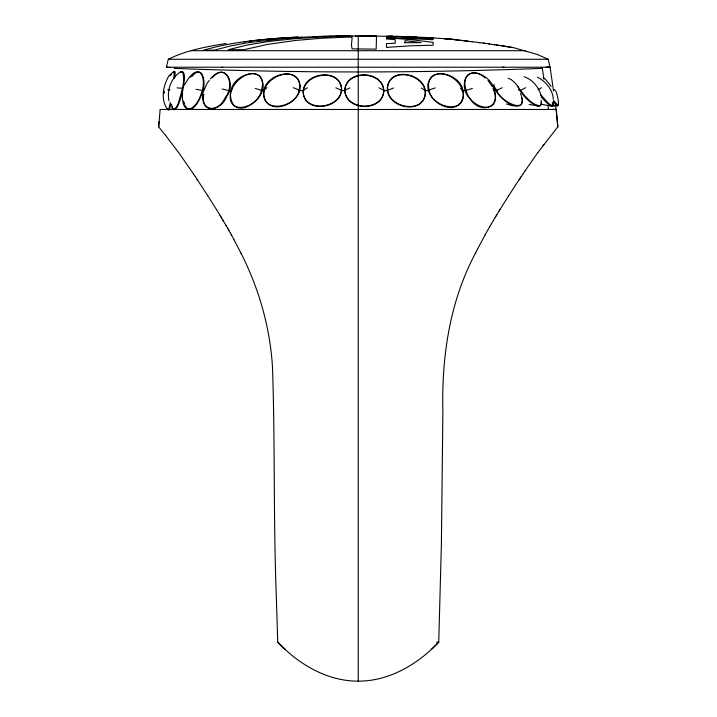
<?xml version="1.0" encoding="UTF-8"?>
<svg xmlns="http://www.w3.org/2000/svg" width="717" height="717" viewBox="0 0 717 717"><rect width="100%" height="100%" fill="white"/><g stroke="black" fill="none" stroke-linecap="round" stroke-linejoin="round"><path stroke-width="1.08" d="M182.566 92.636C180.818 117.068 196.037 110.911 201.038 94.16C207.984 76.692 198.358 58.946 184.493 85.009M553.255 100.129L557.109 104.404C560.156 110.57 557.584 88.621 553.614 89.482M386.508 36.934L386.535 36.235L389.008 36.182M344.823 90.297C345.8 69.379 382.215 69.854 383.828 90.297C383.165 111.52 346.06 111.054 344.823 90.297L349.923 87.832M210.341 78.906C225.855 60.353 235.83 84.427 225.317 97.467C216.382 116.279 197.121 109.172 204.04 88.962M278.77 643.257C299.518 664.749 327.66 681.24 358.24 681.15C389.34 681.24 417.841 664.202 438.741 642.208L441.403 543.746L442.873 412.114C441.52 357.487 449.478 301.758 475.559 253.02M438.741 642.208L436.501 642.208M303.21 90.297C302.018 112.524 339.132 109.853 341.4 90.297C342.394 68.375 305.917 71.073 303.21 90.297L307.405 87.832M168.952 100.792C166.765 89.831 171.211 77.579 180.917 71.61L182.405 71.808C185.264 79.282 182.548 88.119 180.523 95.648C179.053 99.546 177.682 110.454 172.205 108.876L171.551 104.35M165.412 135.172L158.654 126.837L160.133 109.468M158.672 126.855L159.084 121.666M203.78 94.285C200.258 115.338 221.822 110.794 226.886 96.105C235.893 84.543 225.963 61.931 212.214 77.902M376.497 36.182L376.183 49.132L352.065 48.864L351.429 44.911L352.146 37.867L350.998 37.176L346.768 37.15L322.13 38.198L295.565 40.448L267.405 44.409L244.21 49.67L228.23 49.742L246.415 45.18L269.171 41.416L294.992 38.664L323.277 36.899M164.229 93.309L164.516 91.355M522.084 100.658C522.352 109.441 511.311 105.39 506.552 103.992M264.071 89.939C259.402 114.675 296.408 108.24 299.231 89.957C304.008 65.453 267.351 72.014 264.071 89.939L267.047 87.68M422.698 37.687L424.697 37.517M231.053 90.414C224.278 117.131 258.245 108.572 261.445 90.342C269.045 64.431 234.1 72.292 231.053 90.414L232.622 88.46M169.14 110.024L170.969 104.073M166.407 67.21L168.289 59.269C186.303 50.271 206.415 46.686 226.124 43.477M174.625 78.099L175.199 72.838L174.939 71.655L174.303 72.112M415.448 37.651L415.69 37.141L412.069 36.988M170.341 102.486L168.719 109.584L168.101 110.051C160.16 100.371 163.037 85.637 168.943 75.787C169.579 75.894 175.091 68.832 174.052 72.668L173.953 78.001M203.987 90.414L206.98 83.414L209.265 80.376M475.55 253.029L477.423 249.31M477.414 249.319L485.104 234.862M173.532 72.551L173.783 71.476M485.104 234.871L487.551 230.498M487.551 230.507L489.523 227.056M489.523 227.065L490.509 225.344M490.509 225.353L495.205 217.394M495.205 217.403L495.949 216.158M495.949 216.167L496.702 214.921M496.693 214.939L498.933 211.264M498.924 211.273L499.919 209.66M499.91 209.669L508.667 195.768M508.658 195.777L515.406 185.371M515.398 185.389L518.875 180.11M520.004 178.408L518.866 180.119M521.125 176.723L519.995 178.416M522.774 174.258L521.116 176.732M522.765 174.267L524.925 171.058M524.916 171.067L537.804 152.613M180.917 71.61L180.2 72.489M537.804 152.622L557.817 126.837L555.496 104.055M542.948 145.659L543.755 144.592M554.626 105.802L553.954 106.304L553.354 105.802M192.147 76.28C202.723 63.365 206.146 82.948 202.866 90.709C201.468 96.84 191.618 118.314 184.825 105.318M194.244 73.17L190.408 77.275M431.58 649.217L437.702 643.257M169.768 75.796L171.372 74.362M180.684 72.596L182.243 71.673L183.624 72.417L184.448 75.769C184.206 86.667 181.795 97.548 177.063 107.371L174.921 109.683L173.72 109.701L172.797 108.482M538.01 89.768L541.398 87.698M519.377 88.917L520.605 90.288L525.597 87.716M493.78 84.373L494.766 87.465L496.675 90.288L502.241 87.743M541.676 104.332L552.18 106.313L553.031 105.498L552.251 102.683M387.736 90.279C385.603 66.842 422.447 71.368 425.235 90.396C427.449 114.075 390.084 109.638 387.736 90.279L393.499 87.985M429.062 89.957C423.666 64.772 459.991 72.166 462.94 90.351C468.147 115.742 431.544 108.482 429.062 89.957L435.201 87.904M466.184 90.342C469.778 108.921 502.124 116.692 494.291 89.733C490.213 71.494 457.894 63.553 466.184 90.342L472.36 88.433M558.176 105.56L557.584 105.058M529.173 104.44L539.408 106.143L541.478 104.485L541.12 100.183M174.59 68.375L174.168 68.357C296.82 73.152 419.696 73.143 542.348 68.348L543.952 79.184M243.905 41.837L246.54 41.478M554.859 105.578L553.748 105.489M249.193 41.129L253.164 40.645M254.49 40.493L259.787 39.919M261.113 39.776L265.093 39.39M265.864 39.318L267.405 39.175M268.176 39.103C246.254 41.147 224.197 43.862 203.117 50.459L214.858 50.038L230.058 46.067L246.272 42.939L286.692 38.252M267.773 39.13L271.259 38.835M268.947 39.032L270.488 38.897M270.623 38.879L274.351 38.584M272.03 38.772L272.81 38.709M273.491 38.637L275.122 38.521M274.925 38.53L279.612 38.18M275.893 38.458L276.663 38.404M286.54 38.252L296.999 37.535M277.802 38.315L278.886 38.234M279.218 38.207L281.082 38.082M289.139 38.064L291.729 37.876M280.643 38.1L282.068 38.001M281.817 38.028L283.484 37.911M549.921 67.219L166.649 67.21M556.213 109.477L160.25 109.468M282.937 37.956L287.714 37.642M284.111 37.876L285.241 37.804M286.675 37.723L291.694 37.427M296.928 37.535L317.147 36.549M288.539 37.607L289.354 37.553M298.075 37.096L292.258 37.392M299.581 37.383L302.153 37.23M291.165 37.445L293.71 37.32M294.248 37.284L298.021 37.096M541.846 68.366L542.348 68.348M323.233 36.908L327.319 36.728M388.04 47.286L410.698 45.789L433.014 45.243L433.211 42.357L411.495 39.686L386.651 37.768L386.436 38.978L395.264 39.659L395.201 43.226L386.445 43.62L386.463 47.313L387.646 47.304M324.622 36.836L325.975 36.782M312.504 36.728L315.104 36.63M326.782 36.764L328.664 36.675M316.188 36.585L318.375 36.504M328.556 36.692L330.322 36.63M318.205 36.504L321.637 36.397M319.271 36.468L320.338 36.433M330.017 36.63L331.989 36.567M331.756 36.567L333.647 36.513M321.395 36.397L322.731 36.361M333.495 36.504L335.305 36.459M322.462 36.361L325.993 36.262M335.233 36.45L346.544 36.173M324.586 36.298L328.171 36.2M327.768 36.209L329.883 36.155M329.264 36.173L334.714 36.056M330.949 36.128L332.007 36.11M334.122 36.065L336.345 36.029M346.329 36.182L348.713 36.137M336.237 36.02L337.976 36.002M348.283 36.137L350.021 36.11M337.824 35.993L339.616 35.975M349.905 36.119L352.28 36.083M339.401 35.975L341.794 35.949M351.76 36.083L355.856 36.038M340.88 35.958L343.425 35.922M342.368 35.94L345.603 35.904M355.247 36.038L357.048 36.029M345.236 35.904L347.44 35.886M356.985 36.02L363.25 35.975M347.234 35.886L349.421 35.877M348.785 35.877L349.959 35.868M362.793 35.984L365.078 35.975M549.392 67.228L549.894 67.192L545.736 67.21M364.917 35.967L367.355 35.975M553.802 109.468L556.168 109.45L552.305 109.468M367.158 35.958L368.556 35.958M190.892 50.701L525.444 50.701M168.289 59.269L548.182 59.269L550.064 67.201L553.56 91.05M166.532 67.21L167.895 67.21M169.606 67.21L170.037 67.21M222.091 67.21L222.593 67.21M502.366 67.21L503.997 67.21M229.879 90.629L231.573 90.629M261.266 90.629L263.264 90.629M298.433 90.629L303.865 90.629M341.346 90.629L344.205 90.629M383.452 90.629L387.243 90.629M425.181 90.629L428.488 90.629M461.721 90.629L465.584 90.629M493.574 90.629L496.747 90.629M368.493 35.975L370.77 35.975M549.294 67.228L547.268 67.219M370.286 35.967L376.47 36.002M371.711 35.967L375.036 35.984M375.968 35.993L376.533 36.002M389.985 36.217L391.392 36.226M388.506 36.244L393.086 36.343M415.654 37.024L416.353 37.06L386.687 36.621L386.49 37.598L432.925 39.686L433.247 38.754L402.3 37.266L433.256 38.001M391.141 36.235L393.767 36.28M406.198 36.63L358.24 35.85L358.24 681.15M395.049 36.397L397.343 36.379M396.949 36.379L399.728 36.442M399.279 36.45L402.103 36.513M402.757 36.549L404.487 36.585M401.601 36.513L403.295 36.549M403.922 36.585L406.539 36.657M405.786 36.648L410.016 36.8M406.028 36.773L407.238 36.809M407.839 36.836L411.459 36.97M409.972 36.782L414.274 36.943M413.539 36.934L428.022 37.598M425.988 37.589L430.487 37.831M428.883 37.642L433.176 37.884M430.809 37.849L433.113 38.324M177.045 87.904L182.261 88.227M430.379 37.705L454.372 39.39M167.76 89.607L169.983 89.822M453.978 39.587L443.984 38.566L458.235 40.053M455.098 39.758L460.565 40.313M458.934 40.179L462.196 40.493M460.995 40.412L472.485 41.774M463.872 40.69L468.219 41.192M470.944 41.514L479.781 42.697M478.571 42.473L489.63 43.97M483.258 43.092L485.104 43.343M488.716 43.907L494.981 44.804M493.126 44.463L497.885 45.225M496.487 44.956L507.815 46.757M499.265 45.431L500.905 45.682M502.008 45.78L513.354 47.654L507.761 46.695M196.046 89.284L201.853 90.396M222.136 88.998L228.302 90.467M514.035 47.806L537.167 54.42L548.182 59.269M255.234 88.406L261.445 90.342M538.53 106.367C529.962 103.866 523.912 96.311 518.893 89.338M293.217 87.689L299.231 89.957M508.192 78.261L511.266 79.605L515.398 83.315L518.857 87.734L519.009 90.288M524.082 76.71C532.623 79.587 538.888 87.241 541.218 95.809M335.825 87.832L341.4 90.297M537.418 77.167C545.494 81.227 552.906 89.706 553.246 99.089M378.952 87.832L383.828 90.297M543.154 77.866L545.09 78.897L551.149 86.381M421.408 88.074L425.235 90.396M511.857 105.274C504.006 101.106 497.248 94.599 493.717 86.363M553.434 101.823L557.261 106.286L557.055 105.48M541.12 96.876L545.843 101.832L549.724 105.148L552.18 106.313M460.413 88.191L462.94 90.351M540.6 94.886C543.19 96.508 550.934 108.733 553.721 104.422L552.771 102.271M485.104 77.929C467.834 62.164 456.953 86.022 470.173 98.982C480.327 114.801 502.294 107.846 493.054 88.406M277.739 642.208L284.891 649.217L277.739 642.208L276.251 594.223C273.383 518.499 275.104 442.658 272.469 366.943M165.412 135.163L179.591 153.886L193.707 174.267M487.99 80.394L492.301 86.667M193.698 174.258L195.356 176.732M195.347 176.723L196.476 178.416M196.467 178.408L207.813 195.777M197.041 179.268L197.605 180.119M207.805 195.768L216.561 209.669M216.552 209.66L219.787 214.939M219.778 214.921L221.015 216.982M220.899 216.785L221.275 217.403M221.266 217.394L221.768 218.228M221.759 218.219L225.972 225.353M223.005 220.307L223.489 221.132M225.963 225.344L228.929 230.507M493.278 87.976L494.291 89.733M520.605 90.288C525.391 96.75 531.476 104.646 539.901 105.722L541.039 104.404L541.093 102.728M227.45 227.925L227.943 228.777M228.92 230.498L230.399 233.124M230.39 233.115L231.376 234.871M231.367 234.862L234.199 240.034M234.19 240.025L240.921 253.029M517.549 85.968L518.364 87.483M496.675 90.288C499.579 101.205 530.114 116.593 520.497 93.506M240.921 253.02C258.9 288.368 270.031 327.203 272.46 366.826M167.832 108.867L168.092 109.468M184.278 102.728L184.726 104.153M521.707 98.139L522.021 99.385M547.815 105.193L548.451 109.522M172.385 106.806L172.483 107.711M556.338 109.459L557.817 126.837M183.633 101.088L183.713 103.84M230.686 97.575C234.665 121.119 265.254 100.156 263.103 84.265C258.971 60.461 227.916 81.46 230.686 97.575M387.323 87.555C386.033 107.532 422.25 115.903 425.253 94.035C426.257 74.218 390.442 65.892 387.323 87.555M428.031 84.104C425.163 101.563 457.096 119.237 462.958 97.378C466.426 79.721 433.875 61.922 428.031 84.104M300.145 85.69C301.687 103.804 267.531 117.696 263.829 95.2C262.395 77.149 296.444 63.266 300.145 85.69M383.792 90.987C382.797 111.906 346.401 111.431 344.787 90.987C345.442 69.764 382.555 70.23 383.792 90.987M341.695 89.293C341.005 109.029 304.653 113.958 303.219 92.394C304.008 72.713 340.216 67.792 341.695 89.293M404.702 42.733L421.211 42.644L405.069 40.6L404.711 42.653"/></g></svg>
